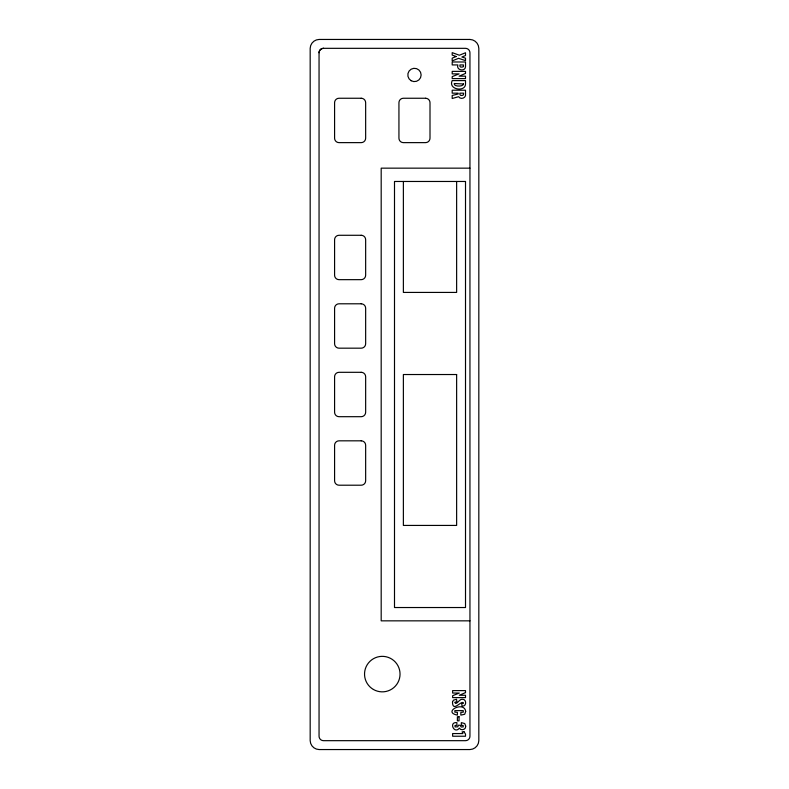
<?xml version="1.0" encoding="UTF-8"?>
<svg xmlns="http://www.w3.org/2000/svg" width="789" height="789" viewBox="0 0 789 789"><rect width="100%" height="100%" fill="white"/><g stroke="black" fill="none" stroke-linecap="round" stroke-linejoin="round"><path stroke-width="1.18" d="M323.49 48.326L465.51 48.326A4.438 4.438 0 0 1 469.948 52.764L469.948 736.236A4.438 4.438 0 0 1 465.51 740.674L323.49 740.674A4.438 4.438 0 0 1 319.052 736.236L319.052 52.764A4.438 4.438 0 0 1 323.49 48.326A4.438 4.438 0 0 0 319.052 52.764M469.948 168.156L381.186 168.156L381.186 620.844L469.948 620.844M456.634 181.47L456.634 292.423L403.376 292.423L403.376 181.47M465.51 93.891C466.536 97.974 460.628 100.075 458.636 96.682L452.196 98.507L452.196 95.469L458.162 94.009L458.162 93.171L452.196 93.171L452.196 90.222L465.51 90.222L465.51 93.891M465.688 711.402L464.711 714.272L460.845 715.11L460.845 712.329L463.281 712.171L463.251 710.613L454.849 710.613L454.849 712.151L457.383 712.329L457.383 715.11C442.037 712.151 464.04 700.395 465.688 711.402M465.51 83.959C465.589 92.343 447.876 89.818 452.196 80.596L465.51 80.596L465.51 83.959M452.491 702.092C452.649 713.217 462.019 699.192 463.498 703.196L461.723 703.63L462.029 706.076C466.832 706.885 466.782 698.886 462.315 699.271C459.563 698.512 456.062 706.293 454.73 702.328L456.89 701.687L456.525 699.251L453.409 700.208L452.491 702.092M465.697 726.146C466.24 729.618 460.855 731.127 459.385 728.139C454.217 734.707 448.399 721.619 456.89 722.635L456.89 725.288L455.026 725.486L455.026 726.916L457.827 726.807L458.32 725.239L460.145 725.239L461.171 727.014L463.202 726.886L463.173 725.466L461.328 725.288L461.328 722.635L464.76 723.562L465.697 726.146M463.459 83.979C463.636 86.741 453.448 86.958 454.237 83.535L463.459 83.979M465.51 66.454C465.618 72.036 455.874 70.458 457.847 64.925L452.196 64.925L452.196 61.986L465.51 61.986L465.51 66.454M463.439 65.901L463.015 66.947L460.865 67.134L460.007 66.552L459.908 64.925L463.439 64.925L463.439 65.901M463.537 94.118L463.074 95.252L460.904 95.499L459.967 94.739L459.859 93.171L463.537 93.171L463.537 94.118M465.51 73.446L459.099 76.168L465.51 76.168L465.51 78.604L452.196 78.604L452.196 76.612L459.099 73.89L452.196 73.89L452.196 71.375L465.51 71.375L465.51 73.446M465.51 692.614L459.306 695.257L465.51 695.257L465.51 697.614L452.63 697.614L452.63 695.691L459.306 693.048L452.63 693.048L452.63 690.612L465.51 690.612L465.51 692.614M456.17 56.512L452.196 58.139L452.196 60.901L458.587 58.307L465.51 60.635L465.51 58.189L461.91 57.005L465.51 55.546L465.51 52.764L459.366 55.23L452.196 52.646L452.196 55.082L456.17 56.512M469.948 39.45L319.052 39.45A9.133 9.133 0 0 0 310.176 48.326L310.176 740.674A9.133 9.133 0 0 0 319.052 749.55L469.948 749.55A9.133 9.133 0 0 0 478.824 740.674L478.824 48.326A9.133 9.133 0 0 0 469.948 39.45M361.214 98.25L339.023 98.25A4.438 4.438 0 0 0 334.585 102.688L334.585 138.193A4.438 4.438 0 0 0 339.023 142.631L361.214 142.631A4.438 4.438 0 0 0 365.652 138.193L365.652 102.688A4.438 4.438 0 0 0 361.214 98.25M425.567 98.25L403.376 98.25A4.438 4.438 0 0 0 398.938 102.688L398.938 138.193A4.438 4.438 0 0 0 403.376 142.631L425.567 142.631A4.438 4.438 0 0 0 430.005 138.193L430.005 102.688A4.438 4.438 0 0 0 425.567 98.25M465.51 181.47L394.5 181.47L394.5 607.53L465.51 607.53L465.51 181.47M361.214 235.28L339.023 235.28A4.438 4.438 0 0 0 334.585 239.718L334.585 275.223A4.438 4.438 0 0 0 339.023 279.661L361.214 279.661A4.438 4.438 0 0 0 365.652 275.223L365.652 239.718A4.438 4.438 0 0 0 361.214 235.28M361.214 303.795L339.023 303.795A4.438 4.438 0 0 0 334.585 308.233L334.585 343.738A4.438 4.438 0 0 0 339.023 348.176L361.214 348.176A4.438 4.438 0 0 0 365.652 343.738L365.652 308.233A4.438 4.438 0 0 0 361.214 303.795M361.214 372.309L339.023 372.309A4.438 4.438 0 0 0 334.585 376.748L334.585 412.252A4.438 4.438 0 0 0 339.023 416.691L361.214 416.691A4.438 4.438 0 0 0 365.652 412.252L365.652 376.748A4.438 4.438 0 0 0 361.214 372.309M456.634 374.528L403.376 374.528L403.376 525.425L456.634 525.425L456.634 374.528M361.214 440.824L339.023 440.824A4.438 4.438 0 0 0 334.585 445.262L334.585 480.767A4.438 4.438 0 0 0 339.023 485.205L361.214 485.205A4.438 4.438 0 0 0 365.652 480.767L365.652 445.262A4.438 4.438 0 0 0 361.214 440.824M459.04 716.737L457.383 716.737L457.383 720.85L459.04 720.85L459.04 716.737M464.08 731.817L462.107 731.817L462.887 733.563L452.63 733.563L452.63 736.236L465.51 736.236L465.51 734.135L464.08 731.817M373.414 689.478A17.752 17.752 0 0 0 400.043 674.102A17.752 17.752 0 0 0 373.414 658.726A17.752 17.752 0 0 0 373.414 689.478M411.148 80.725A6.657 6.657 0 0 0 421.129 74.955A6.657 6.657 0 0 0 411.148 69.185A6.657 6.657 0 0 0 411.148 80.725"/></g></svg>
